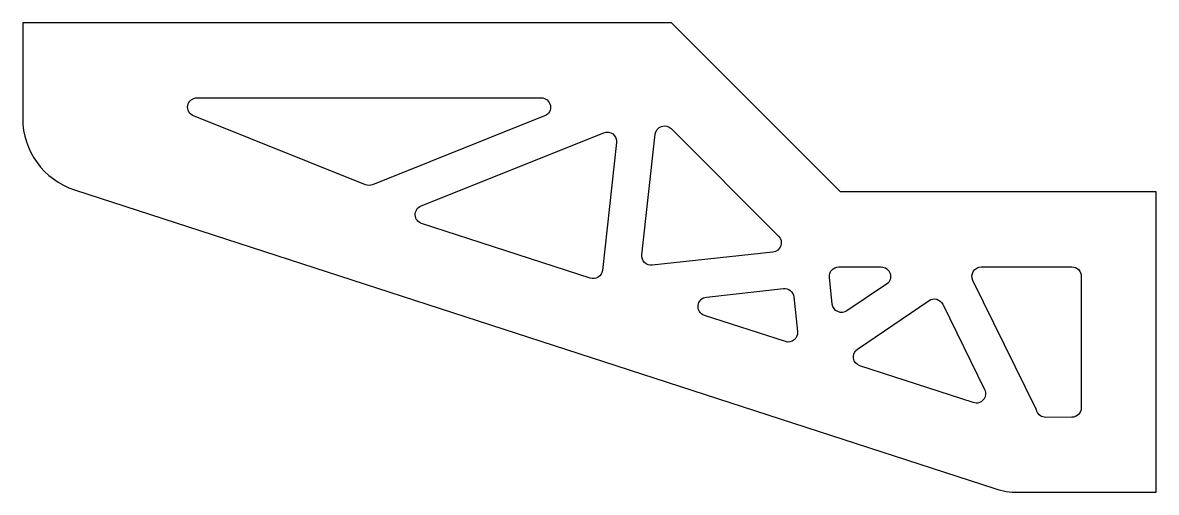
# Model space of a CAD drawing. Header units: inches. Extents: x 0.7 to 8.25, y -3.38 to -0.25.
import ezdxf

# ---------------------------------------------------------------- set-up
doc = ezdxf.new("R2010")
doc.units = ezdxf.units.IN
doc.header["$MEASUREMENT"] = 0

msp = doc.modelspace()

# ---------------------------------------------------------------- linework, layer by layer
for points in [[(0.7006, -0.8865, 0.325034), (1.0463, -1.3621), (7.1748, -3.3506, 0.078598), (7.3292, -3.375), (8.25, -3.375), (8.25, -1.375), (6.1465, -1.375), (5.0214, -0.2499), (0.7006, -0.2499)], [(1.8616, -0.7499), (4.1533, -0.7499, -0.825776), (4.1765, -0.8705), (3.0307, -1.3288, -0.192603), (2.9842, -1.3288), (1.8384, -0.8705, -0.825776)], [(3.3537, -1.4689), (4.5703, -0.9822, -0.566507), (4.6556, -1.0471), (4.5613, -1.898, -0.475117), (4.4799, -1.9505), (3.3576, -1.5864, -0.701639)], [(5.0195, -0.9551), (5.734, -1.6696, -0.629433), (5.6966, -1.7759), (4.8932, -1.8639, -0.480048), (4.8243, -1.7949), (4.9132, -0.9924, -0.62898)], [(6.453, -1.9893), (6.1895, -2.1677, -0.56492), (6.0923, -2.1228), (6.0728, -1.9444, -0.446533), (6.1349, -1.8751), (6.418, -1.8751, -0.739278)], [(7.4552, -2.8353, 0.027645), (7.4498, -2.8226), (7.0283, -1.9651, -0.555307), (7.0844, -1.8751), (7.6875, -1.8751, -0.414214), (7.75, -1.9376), (7.75, -2.813, -0.412327), (7.6879, -2.8755), (7.5143, -2.8766, -0.317837)], [(5.2535, -2.0759), (5.7667, -2.0197, -0.414214), (5.8356, -2.075), (5.8609, -2.3059, -0.544232), (5.7795, -2.3722), (5.2411, -2.1975, -0.808155)], [(7.0313, -2.7784), (6.2757, -2.5332, -0.624399), (6.2599, -2.422), (6.7364, -2.0993, -0.455339), (6.8276, -2.1235), (7.1067, -2.6913, -0.662834)]]:
    msp.add_lwpolyline(points, format="xyb", close=True)

doc.saveas('drawing.dxf')
